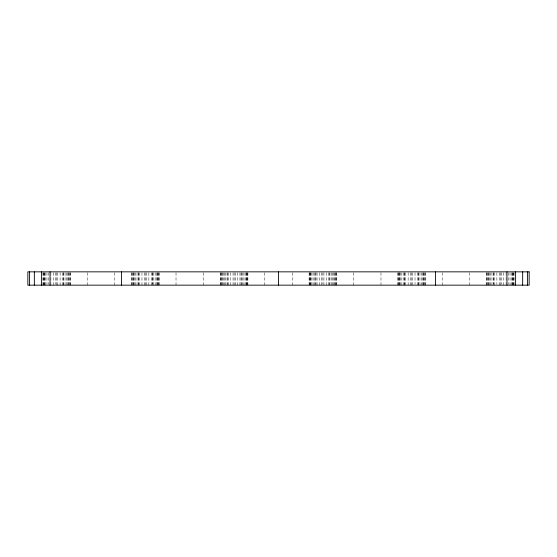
<?xml version="1.0" encoding="UTF-8"?>
<svg xmlns="http://www.w3.org/2000/svg" width="557" height="557" viewBox="0 0 557 557"><rect width="100%" height="100%" fill="white"/><g stroke="black" fill="none" stroke-linecap="round" stroke-linejoin="round"><path stroke-width="0.42" stroke-dasharray="2.79 2.09" d="M514.069 272.679L514.069 285.156M513.777 272.679L513.777 285.156M513.143 272.679L513.143 285.156M512.517 272.679L512.517 285.156M512.224 272.679L512.224 285.156M511.222 272.679L511.222 285.156M510.038 272.679L510.038 285.156M508.687 272.679L508.687 284.321M506.118 272.679L506.118 284.321M503.751 272.679L503.751 285.156M501.391 272.679L501.391 284.321M500.311 272.679L500.311 285.156M499.239 272.679L499.239 285.156M496.879 272.679L496.879 284.321M494.512 272.679L494.512 285.156M493.439 272.679L493.439 285.156M493.217 272.679L493.217 284.321M491.942 272.679L491.942 285.156M490.592 272.679L490.592 285.156M489.408 272.679L489.408 285.156M488.405 272.679L488.405 285.156M488.113 272.679L488.113 285.156M487.479 272.679L487.479 285.156M486.846 272.679L486.846 285.156M486.56 272.679L486.56 285.156M469.704 272.679L469.704 285.156M442.202 272.679L442.202 285.156M425.339 272.679L425.339 285.156M425.054 272.679L425.054 285.156M424.42 272.679L424.42 285.156M423.786 272.679L423.786 285.156M423.501 272.679L423.501 285.156M422.498 272.679L422.498 285.156M421.315 272.679L421.315 285.156M419.964 272.679L419.964 285.156M418.69 272.679L418.69 285.156M418.467 272.679L418.467 285.156M417.388 272.679L417.388 285.156M415.028 272.679L415.028 284.321M412.66 272.679L412.66 285.156M411.588 272.679L411.588 285.156M410.516 272.679L410.516 285.156M408.149 272.679L408.149 285.156M405.788 272.679L405.788 285.156M404.709 272.679L404.709 285.156M404.493 272.679L404.493 285.156M403.212 272.679L403.212 285.156M401.862 272.679L401.862 285.156M400.678 272.679L400.678 285.156M399.675 272.679L399.675 285.156M399.39 272.679L399.39 285.156M398.756 272.679L398.756 285.156M398.123 272.679L398.123 285.156M397.837 272.679L397.837 285.156M380.981 272.679L380.981 285.156M353.472 272.679L353.472 285.156M336.616 272.679L336.616 285.156M336.331 272.679L336.331 285.156M335.697 272.679L335.697 285.156M335.063 272.679L335.063 285.156M334.778 272.679L334.778 285.156M333.768 272.679L333.768 285.156M332.585 272.679L332.585 285.156M331.234 272.679L331.234 285.156M329.96 272.679L329.96 285.156M329.737 272.679L329.737 285.156M328.665 272.679L328.665 285.156M326.298 272.679L326.298 285.156M323.937 272.679L323.937 285.156M322.865 272.679L322.865 284.321M321.786 272.679L321.786 285.156M319.426 272.679L319.426 285.156M317.058 272.679L317.058 285.156M315.986 272.679L315.986 285.156M315.763 272.679L315.763 285.156M314.489 272.679L314.489 285.156M313.138 272.679L313.138 285.156M311.955 272.679L311.955 285.156M310.952 272.679L310.952 285.156M310.667 272.679L310.667 285.156M310.033 272.679L310.033 285.156M309.4 272.679L309.4 285.156M309.107 272.679L309.107 285.156M292.251 272.679L292.251 285.156M264.749 272.679L264.749 285.156M247.893 272.679L247.893 285.156M247.6 272.679L247.6 285.156M246.967 272.679L246.967 285.156M246.333 272.679L246.333 285.156M246.048 272.679L246.048 285.156M245.045 272.679L245.045 285.156M243.862 272.679L243.862 285.156M242.511 272.679L242.511 285.156M241.237 272.679L241.237 285.156M241.014 272.679L241.014 285.156M239.942 272.679L239.942 285.156M237.574 272.679L237.574 285.156M235.214 272.679L235.214 285.156M234.135 272.679L234.135 285.156M233.063 272.679L233.063 285.156M230.702 272.679L230.702 285.156M228.335 272.679L228.335 285.156M227.263 272.679L227.263 285.156M227.04 272.679L227.04 285.156M225.766 272.679L225.766 285.156M224.415 272.679L224.415 285.156M223.232 272.679L223.232 285.156M222.222 272.679L222.222 285.156M221.937 272.679L221.937 285.156M221.303 272.679L221.303 285.156M220.669 272.679L220.669 285.156M220.384 272.679L220.384 285.156M203.528 272.679L203.528 285.156M176.019 272.679L176.019 285.156M159.163 272.679L159.163 285.156M158.877 272.679L158.877 285.156M158.244 272.679L158.244 285.156M157.61 272.679L157.61 285.156M157.325 272.679L157.325 285.156M156.322 272.679L156.322 285.156M155.138 272.679L155.138 285.156M153.788 272.679L153.788 285.156M152.507 272.679L152.507 284.321M152.291 272.679L152.291 285.156M151.212 272.679L151.212 285.156M148.851 272.679L148.851 285.156M146.484 272.679L146.484 285.156M145.412 272.679L145.412 285.156M144.34 272.679L144.34 285.156M141.972 272.679L141.972 285.156M139.612 272.679L139.612 285.156M138.533 272.679L138.533 285.156M138.31 272.679L138.31 285.156M137.036 272.679L137.036 285.156M135.685 272.679L135.685 285.156M134.502 272.679L134.502 285.156M133.499 272.679L133.499 285.156M133.214 272.679L133.214 285.156M132.58 272.679L132.58 285.156M131.946 272.679L131.946 285.156M131.661 272.679L131.661 285.156M114.798 272.679L114.798 285.156M87.296 272.679L87.296 285.156M70.44 272.679L70.44 285.156M70.154 272.679L70.154 285.156M69.521 272.679L69.521 285.156M68.887 272.679L68.887 285.156M68.595 272.679L68.595 285.156M67.592 272.679L67.592 285.156M66.408 272.679L66.408 285.156M65.058 272.679L65.058 285.156M63.783 272.679L63.783 285.156M63.561 272.679L63.561 285.156M62.488 272.679L62.488 285.156M60.121 272.679L60.121 285.156M57.761 272.679L57.761 285.156M56.689 272.679L56.689 285.156M55.609 272.679L55.609 284.321M53.249 272.679L53.249 285.156M50.882 272.679L50.882 284.321M48.313 272.679L48.313 284.321M46.962 272.679L46.962 284.321M45.778 272.679L45.778 285.156M44.776 272.679L44.776 285.156M44.483 272.679L44.483 285.156M43.857 272.679L43.857 285.156M43.223 272.679L43.223 285.156M42.931 272.679L42.931 285.156"/><path stroke-width="0.84" d="M527.409 271.844L527.409 285.156M522.654 271.844L522.654 285.156M515.601 271.844L515.601 285.156M506.967 271.844L506.967 285.156M435.574 271.844L435.574 285.156M278.5 271.844L278.5 285.156M121.426 271.844L121.426 285.156M50.033 271.844L50.033 285.156M41.399 271.844L41.399 285.156M34.346 271.844L34.346 285.156M29.591 271.844L29.591 285.156M529.15 271.844L27.85 271.844L27.85 285.156L529.15 285.156L529.15 271.844"/></g></svg>
